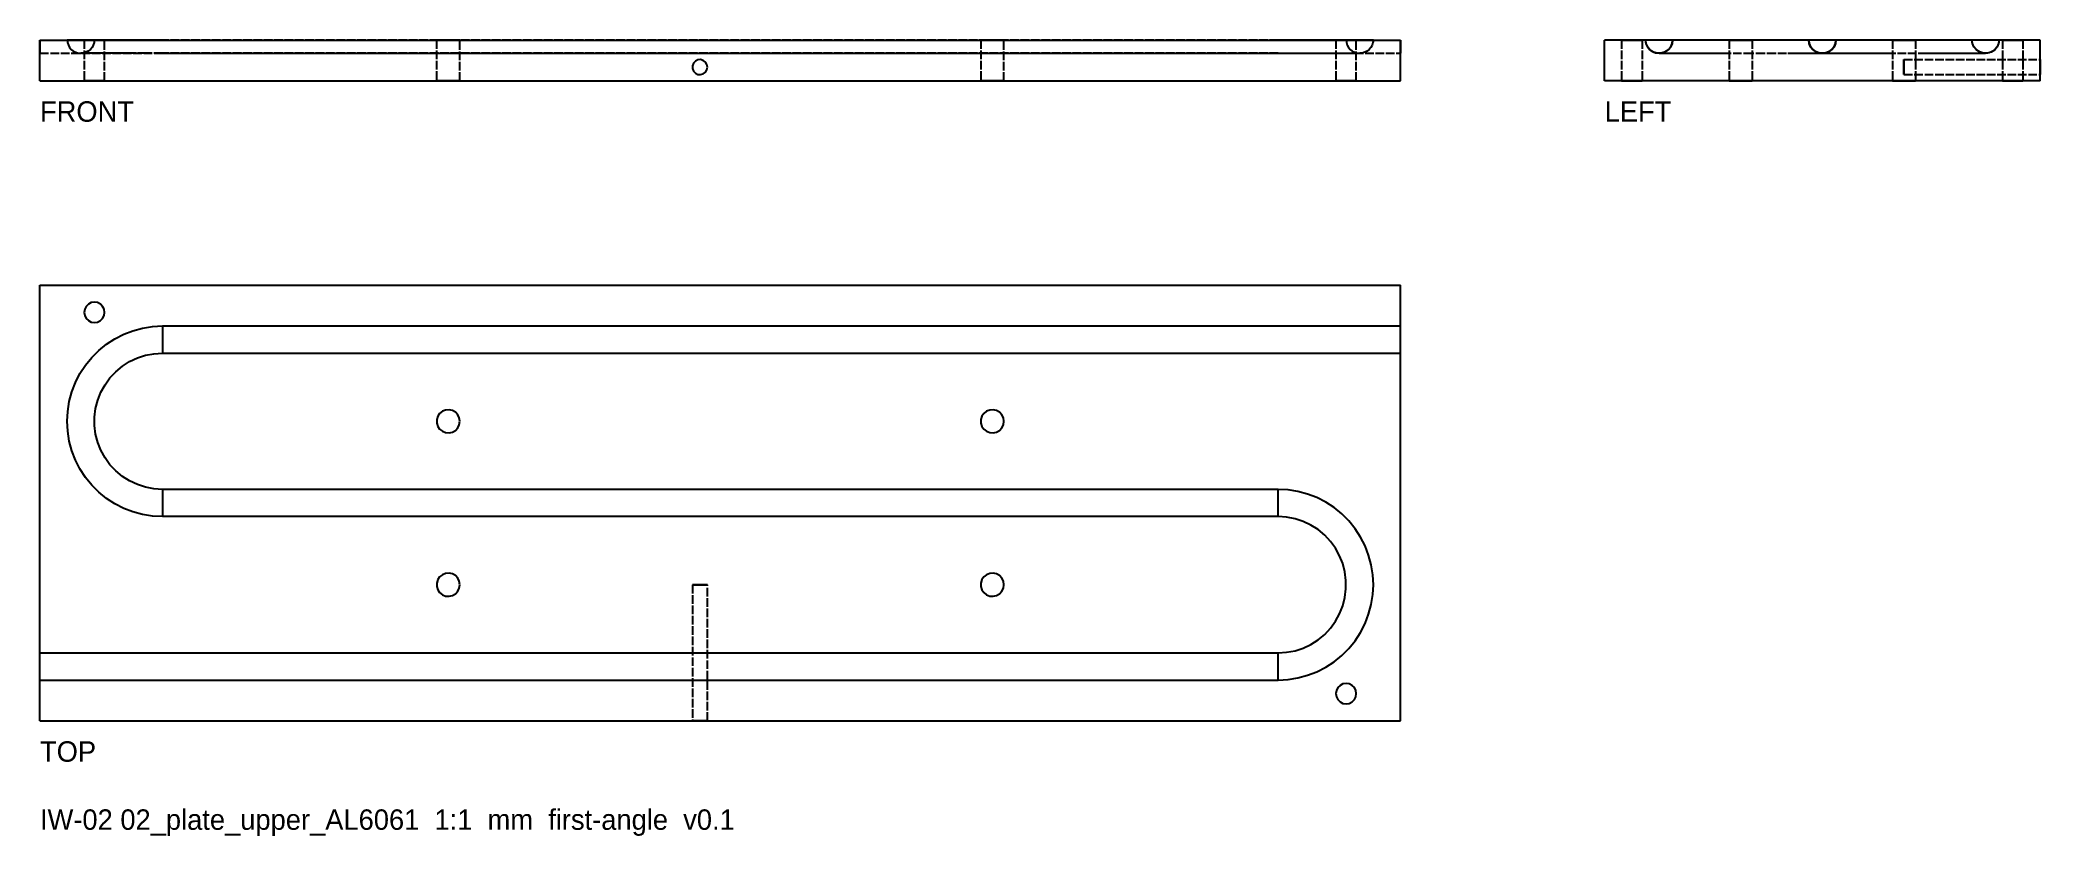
# Model space of a CAD drawing. Header units: millimetres. Extents: x 0 to 294, y -17 to 100.
import ezdxf

# ---------------------------------------------------------------- set-up
doc = ezdxf.new("R2010")
doc.units = ezdxf.units.MM
doc.linetypes.add('DASHED', pattern=[1.524, 1.27, -0.254])
for name, color, linetype in [('HIDDEN', 8, 'DASHED'), ('TEXT', 3, 'Continuous'), ('VISIBLE', 7, 'Continuous')]:
    doc.layers.add(name, color=color, linetype=linetype)

msp = doc.modelspace()

# ---------------------------------------------------------------- linework, layer by layer
at = {"layer": 'HIDDEN'}
for points in [[(0, 100), (0, 99.78), (0, 99.56), (0, 99.35), (0, 99.15), (0, 98.96), (0, 98.78), (0, 98.62), (0, 98.47), (0, 98.35), (0, 98.24), (0, 98.16), (0, 98.1), (0, 98.06), (0, 98.05)], [(0, 98.05), (0, 98.06), (0, 98.1), (0, 98.16), (0, 98.24), (0, 98.35), (0, 98.47), (0, 98.62), (0, 98.78), (0, 98.96), (0, 99.15), (0, 99.35), (0, 99.56), (0, 99.78), (0, 100)], [(0, 94), (0, 100)], [(0, 100), (182, 100)], [(0, 100), (182, 100)], [(0, 100), (200, 100)], [(18, 100), (16.43, 100), (14.88, 100), (13.38, 100), (11.93, 100), (10.55, 100), (9.27, 100), (8.1, 100), (7.05, 100), (6.15, 100), (5.39, 100), (4.79, 100), (4.35, 100), (4.09, 100), (4, 100)], [(4, 100), (4.09, 100), (4.35, 100), (4.79, 100), (5.39, 100), (6.15, 100), (7.05, 100), (8.1, 100), (9.27, 100), (10.55, 100), (11.93, 100), (13.38, 100), (14.88, 100), (16.43, 100), (18, 100)], [(4, 100), (4.05, 99.62), (4.17, 99.25), (4.35, 98.91), (4.6, 98.62), (4.9, 98.38), (5.25, 98.2), (5.62, 98.09), (6, 98.05)], [(8, 100), (7.95, 99.62), (7.83, 99.25), (7.65, 98.91), (7.4, 98.62), (7.1, 98.38), (6.75, 98.2), (6.38, 98.09), (6, 98.05)], [(9.5, 100), (9.46, 100), (9.35, 100), (9.17, 100), (8.94, 100), (8.65, 100), (8.33, 100), (8, 100), (7.67, 100), (7.35, 100), (7.06, 100), (6.83, 100), (6.65, 100), (6.54, 100), (6.5, 100)], [(6.5, 100), (6.54, 100), (6.65, 100), (6.83, 100), (7.06, 100), (7.35, 100), (7.67, 100), (8, 100), (8.33, 100), (8.65, 100), (8.94, 100), (9.17, 100), (9.35, 100), (9.46, 100), (9.5, 100)], [(6.5, 100), (6.5, 94)], [(18, 100), (16.88, 100), (15.77, 100), (14.7, 100), (13.66, 100), (12.68, 100), (11.76, 100), (10.93, 100), (10.18, 100), (9.53, 100), (8.99, 100), (8.56, 100), (8.25, 100), (8.06, 100), (8, 100)], [(8, 100), (8.06, 100), (8.25, 100), (8.56, 100), (8.99, 100), (9.53, 100), (10.18, 100), (10.93, 100), (11.76, 100), (12.68, 100), (13.66, 100), (14.7, 100), (15.77, 100), (16.88, 100), (18, 100)], [(9.5, 94), (9.5, 100)], [(18, 100), (200, 100)], [(182, 100), (18, 100)], [(182, 100), (18, 100)], [(18, 100), (200, 100)], [(61.7, 100), (61.66, 100), (61.53, 100), (61.33, 100), (61.06, 100), (60.74, 100), (60.38, 100), (60, 100), (59.62, 100), (59.26, 100), (58.94, 100), (58.67, 100), (58.47, 100), (58.34, 100), (58.3, 100)], [(58.3, 100), (58.34, 100), (58.47, 100), (58.67, 100), (58.94, 100), (59.26, 100), (59.62, 100), (60, 100), (60.38, 100), (60.74, 100), (61.06, 100), (61.33, 100), (61.53, 100), (61.66, 100), (61.7, 100)], [(61.7, 100), (61.66, 100), (61.53, 100), (61.33, 100), (61.06, 100), (60.74, 100), (60.38, 100), (60, 100), (59.62, 100), (59.26, 100), (58.94, 100), (58.67, 100), (58.47, 100), (58.34, 100), (58.3, 100)], [(58.3, 100), (58.34, 100), (58.47, 100), (58.67, 100), (58.94, 100), (59.26, 100), (59.62, 100), (60, 100), (60.38, 100), (60.74, 100), (61.06, 100), (61.33, 100), (61.53, 100), (61.66, 100), (61.7, 100)], [(58.3, 100), (58.3, 94)], [(58.3, 100), (58.3, 94)], [(61.7, 94), (61.7, 100)], [(61.7, 94), (61.7, 100)], [(141.7, 100), (141.66, 100), (141.53, 100), (141.33, 100), (141.06, 100), (140.74, 100), (140.38, 100), (140, 100), (139.62, 100), (139.26, 100), (138.94, 100), (138.67, 100), (138.47, 100), (138.34, 100), (138.3, 100)], [(138.3, 100), (138.34, 100), (138.47, 100), (138.67, 100), (138.94, 100), (139.26, 100), (139.62, 100), (140, 100), (140.38, 100), (140.74, 100), (141.06, 100), (141.33, 100), (141.53, 100), (141.66, 100), (141.7, 100)], [(141.7, 100), (141.66, 100), (141.53, 100), (141.33, 100), (141.06, 100), (140.74, 100), (140.38, 100), (140, 100), (139.62, 100), (139.26, 100), (138.94, 100), (138.67, 100), (138.47, 100), (138.34, 100), (138.3, 100)], [(138.3, 100), (138.34, 100), (138.47, 100), (138.67, 100), (138.94, 100), (139.26, 100), (139.62, 100), (140, 100), (140.38, 100), (140.74, 100), (141.06, 100), (141.33, 100), (141.53, 100), (141.66, 100), (141.7, 100)], [(138.3, 100), (138.3, 94)], [(138.3, 100), (138.3, 94)], [(141.7, 94), (141.7, 100)], [(141.7, 94), (141.7, 100)], [(182, 100), (183.57, 100), (185.12, 100), (186.62, 100), (188.07, 100), (189.45, 100), (190.73, 100), (191.9, 100), (192.95, 100), (193.85, 100), (194.61, 100), (195.21, 100), (195.65, 100), (195.91, 100), (196, 100)], [(196, 100), (195.91, 100), (195.65, 100), (195.21, 100), (194.61, 100), (193.85, 100), (192.95, 100), (191.9, 100), (190.73, 100), (189.45, 100), (188.07, 100), (186.62, 100), (185.12, 100), (183.57, 100), (182, 100)], [(182, 100), (183.12, 100), (184.23, 100), (185.3, 100), (186.34, 100), (187.32, 100), (188.24, 100), (189.07, 100), (189.82, 100), (190.47, 100), (191.01, 100), (191.44, 100), (191.75, 100), (191.94, 100), (192, 100)], [(192, 100), (191.94, 100), (191.75, 100), (191.44, 100), (191.01, 100), (190.47, 100), (189.82, 100), (189.07, 100), (188.24, 100), (187.32, 100), (186.34, 100), (185.3, 100), (184.23, 100), (183.12, 100), (182, 100)], [(193.5, 100), (193.46, 100), (193.35, 100), (193.17, 100), (192.94, 100), (192.65, 100), (192.33, 100), (192, 100), (191.67, 100), (191.35, 100), (191.06, 100), (190.83, 100), (190.65, 100), (190.54, 100), (190.5, 100)], [(190.5, 100), (190.54, 100), (190.65, 100), (190.83, 100), (191.06, 100), (191.35, 100), (191.67, 100), (192, 100), (192.33, 100), (192.65, 100), (192.94, 100), (193.17, 100), (193.35, 100), (193.46, 100), (193.5, 100)], [(190.5, 100), (190.5, 94)], [(192, 100), (192.05, 99.62), (192.17, 99.25), (192.35, 98.91), (192.6, 98.62), (192.9, 98.38), (193.25, 98.2), (193.62, 98.09), (194, 98.05)], [(193.5, 94), (193.5, 100)], [(196, 100), (195.95, 99.62), (195.83, 99.25), (195.65, 98.91), (195.4, 98.62), (195.1, 98.38), (194.75, 98.2), (194.38, 98.09), (194, 98.05)], [(200, 94), (200, 100)], [(200, 100), (200, 99.78), (200, 99.56), (200, 99.35), (200, 99.15), (200, 98.96), (200, 98.78), (200, 98.62), (200, 98.47), (200, 98.35), (200, 98.24), (200, 98.16), (200, 98.1), (200, 98.06), (200, 98.05)], [(200, 98.05), (200, 98.06), (200, 98.1), (200, 98.16), (200, 98.24), (200, 98.35), (200, 98.47), (200, 98.62), (200, 98.78), (200, 98.96), (200, 99.15), (200, 99.35), (200, 99.56), (200, 99.78), (200, 100)], [(236, 100), (230, 100)], [(230, 94), (230, 100)], [(234, 100), (233.83, 100), (233.67, 100), (233.5, 100), (233.35, 100), (233.2, 100), (233.06, 100), (232.94, 100), (232.83, 100), (232.73, 100), (232.65, 100), (232.58, 100), (232.54, 100), (232.51, 100), (232.5, 100)], [(232.5, 100), (232.54, 100), (232.65, 100), (232.83, 100), (233.06, 100), (233.35, 100), (233.67, 100), (234, 100), (234.33, 100), (234.65, 100), (234.94, 100), (235.17, 100), (235.35, 100), (235.46, 100), (235.5, 100)], [(232.5, 100), (232.5, 94)], [(235.5, 100), (235.49, 100), (235.46, 100), (235.42, 100), (235.35, 100), (235.27, 100), (235.17, 100), (235.06, 100), (234.94, 100), (234.8, 100), (234.65, 100), (234.5, 100), (234.33, 100), (234.17, 100), (234, 100)], [(235.5, 100), (235.5, 94)], [(264, 100), (263.65, 100), (262.61, 100), (260.95, 100), (258.73, 100), (256.07, 100), (253.12, 100), (250, 100), (246.88, 100), (243.93, 100), (241.27, 100), (239.05, 100), (237.39, 100), (236.35, 100), (236, 100)], [(240, 100), (239.91, 99.45), (239.67, 98.94), (239.29, 98.52), (238.82, 98.23), (238.28, 98.07), (237.72, 98.07), (237.18, 98.23), (236.71, 98.52), (236.33, 98.94), (236.09, 99.45), (236, 100)], [(236, 100), (236.08, 99.49), (236.28, 99.02), (236.6, 98.62), (237.01, 98.31), (237.49, 98.12), (238, 98.05)], [(238, 98.05), (238.51, 98.12), (238.99, 98.31), (239.4, 98.62), (239.72, 99.02), (239.92, 99.49), (240, 100)], [(294, 100), (240, 100)], [(260, 100), (259.75, 100), (259.01, 100), (257.82, 100), (256.24, 100), (254.34, 100), (252.23, 100), (250, 100), (247.77, 100), (245.66, 100), (243.76, 100), (242.18, 100), (240.99, 100), (240.25, 100), (240, 100)], [(250, 100), (249.81, 100), (249.62, 100), (249.44, 100), (249.26, 100), (249.1, 100), (248.94, 100), (248.8, 100), (248.67, 100), (248.56, 100), (248.47, 100), (248.4, 100), (248.34, 100), (248.31, 100), (248.3, 100)], [(248.3, 100), (248.34, 100), (248.47, 100), (248.67, 100), (248.94, 100), (249.26, 100), (249.62, 100), (250, 100), (250.38, 100), (250.74, 100), (251.06, 100), (251.33, 100), (251.53, 100), (251.66, 100), (251.7, 100)], [(250, 100), (249.81, 100), (249.62, 100), (249.44, 100), (249.26, 100), (249.1, 100), (248.94, 100), (248.8, 100), (248.67, 100), (248.56, 100), (248.47, 100), (248.4, 100), (248.34, 100), (248.31, 100), (248.3, 100)], [(248.3, 100), (248.34, 100), (248.47, 100), (248.67, 100), (248.94, 100), (249.26, 100), (249.62, 100), (250, 100), (250.38, 100), (250.74, 100), (251.06, 100), (251.33, 100), (251.53, 100), (251.66, 100), (251.7, 100)], [(248.3, 100), (248.3, 94)], [(248.3, 100), (248.3, 94)], [(251.7, 100), (251.69, 100), (251.66, 100), (251.6, 100), (251.53, 100), (251.44, 100), (251.33, 100), (251.2, 100), (251.06, 100), (250.9, 100), (250.74, 100), (250.56, 100), (250.38, 100), (250.19, 100), (250, 100)], [(251.7, 100), (251.69, 100), (251.66, 100), (251.6, 100), (251.53, 100), (251.44, 100), (251.33, 100), (251.2, 100), (251.06, 100), (250.9, 100), (250.74, 100), (250.56, 100), (250.38, 100), (250.19, 100), (250, 100)], [(251.7, 100), (251.7, 94)], [(251.7, 100), (251.7, 94)], [(284, 100), (282.21, 100), (280.19, 100), (277.98, 100), (275.67, 100), (273.31, 100), (270.97, 100), (268.71, 100), (266.6, 100), (264.71, 100), (263.08, 100), (261.76, 100), (260.79, 100), (260.2, 100), (260, 100)], [(262, 98.05), (261.49, 98.12), (261.01, 98.31), (260.6, 98.62), (260.28, 99.02), (260.08, 99.49), (260, 100)], [(260, 100), (260.08, 99.49), (260.28, 99.02), (260.6, 98.62), (261.01, 98.31), (261.49, 98.12), (262, 98.05)], [(264, 100), (263.92, 99.49), (263.72, 99.02), (263.4, 98.62), (262.99, 98.31), (262.51, 98.12), (262, 98.05)], [(262, 98.05), (262.51, 98.12), (262.99, 98.31), (263.4, 98.62), (263.72, 99.02), (263.92, 99.49), (264, 100)], [(284, 100), (283.75, 100), (283.01, 100), (281.82, 100), (280.24, 100), (278.34, 100), (276.23, 100), (274, 100), (271.77, 100), (269.66, 100), (267.76, 100), (266.18, 100), (264.99, 100), (264.25, 100), (264, 100)], [(274, 100), (273.81, 100), (273.62, 100), (273.44, 100), (273.26, 100), (273.1, 100), (272.94, 100), (272.8, 100), (272.67, 100), (272.56, 100), (272.47, 100), (272.4, 100), (272.34, 100), (272.31, 100), (272.3, 100)], [(272.3, 100), (272.34, 100), (272.47, 100), (272.67, 100), (272.94, 100), (273.26, 100), (273.62, 100), (274, 100), (274.38, 100), (274.74, 100), (275.06, 100), (275.33, 100), (275.53, 100), (275.66, 100), (275.7, 100)], [(274, 100), (273.81, 100), (273.62, 100), (273.44, 100), (273.26, 100), (273.1, 100), (272.94, 100), (272.8, 100), (272.67, 100), (272.56, 100), (272.47, 100), (272.4, 100), (272.34, 100), (272.31, 100), (272.3, 100)], [(272.3, 100), (272.34, 100), (272.47, 100), (272.67, 100), (272.94, 100), (273.26, 100), (273.62, 100), (274, 100), (274.38, 100), (274.74, 100), (275.06, 100), (275.33, 100), (275.53, 100), (275.66, 100), (275.7, 100)], [(272.3, 100), (272.3, 94)], [(272.3, 100), (272.3, 94)], [(275.7, 100), (275.69, 100), (275.66, 100), (275.6, 100), (275.53, 100), (275.44, 100), (275.33, 100), (275.2, 100), (275.06, 100), (274.9, 100), (274.74, 100), (274.56, 100), (274.38, 100), (274.19, 100), (274, 100)], [(275.7, 100), (275.69, 100), (275.66, 100), (275.6, 100), (275.53, 100), (275.44, 100), (275.33, 100), (275.2, 100), (275.06, 100), (274.9, 100), (274.74, 100), (274.56, 100), (274.38, 100), (274.19, 100), (274, 100)], [(275.7, 100), (275.7, 94)], [(275.7, 100), (275.7, 94)], [(286, 98.05), (285.49, 98.12), (285.01, 98.31), (284.6, 98.62), (284.28, 99.02), (284.08, 99.49), (284, 100)], [(288, 100), (287.92, 99.49), (287.72, 99.02), (287.4, 98.62), (286.99, 98.31), (286.51, 98.12), (286, 98.05)], [(290, 100), (289.83, 100), (289.67, 100), (289.5, 100), (289.35, 100), (289.2, 100), (289.06, 100), (288.94, 100), (288.83, 100), (288.73, 100), (288.65, 100), (288.58, 100), (288.54, 100), (288.51, 100), (288.5, 100)], [(288.5, 100), (288.54, 100), (288.65, 100), (288.83, 100), (289.06, 100), (289.35, 100), (289.67, 100), (290, 100), (290.33, 100), (290.65, 100), (290.94, 100), (291.17, 100), (291.35, 100), (291.46, 100), (291.5, 100)], [(288.5, 100), (288.5, 94)], [(291.5, 100), (291.49, 100), (291.46, 100), (291.42, 100), (291.35, 100), (291.27, 100), (291.17, 100), (291.06, 100), (290.94, 100), (290.8, 100), (290.65, 100), (290.5, 100), (290.33, 100), (290.17, 100), (290, 100)], [(291.5, 100), (291.5, 94)], [(294, 94), (294, 100)], [(0, 98.05), (182, 98.05)], [(18, 98.05), (15.66, 98.05), (13.41, 98.05), (12.34, 98.05), (11.33, 98.05), (10.39, 98.05), (9.52, 98.05), (8.72, 98.05), (8.02, 98.05), (7.42, 98.05), (6.91, 98.05), (6.52, 98.05), (6.23, 98.05), (6.06, 98.05), (6, 98.05)], [(18, 98.05), (15.66, 98.05), (13.41, 98.05), (12.34, 98.05), (11.33, 98.05), (10.39, 98.05), (9.52, 98.05), (8.72, 98.05), (8.02, 98.05), (7.42, 98.05), (6.91, 98.05), (6.52, 98.05), (6.23, 98.05), (6.06, 98.05), (6, 98.05)], [(18, 98.05), (200, 98.05)], [(182, 98.05), (18, 98.05)], [(98.1, 96.02), (98.03, 96.42), (97.81, 96.76), (97.49, 97), (97.1, 97.12), (96.7, 97.08), (96.34, 96.9), (96.06, 96.6), (95.92, 96.22), (95.92, 95.82), (96.06, 95.44), (96.34, 95.14), (96.7, 94.96), (97.1, 94.92), (97.49, 95.04), (97.81, 95.28), (98.03, 95.62), (98.1, 96.02)], [(182, 98.05), (184.34, 98.05), (186.59, 98.05), (187.66, 98.05), (188.67, 98.05), (189.61, 98.05), (190.49, 98.05), (191.28, 98.05), (191.98, 98.05), (192.58, 98.05), (193.09, 98.05), (193.48, 98.05), (193.77, 98.05), (193.94, 98.05), (194, 98.05)], [(182, 98.05), (184.34, 98.05), (186.59, 98.05), (187.66, 98.05), (188.67, 98.05), (189.61, 98.05), (190.48, 98.05), (191.28, 98.05), (191.98, 98.05), (192.58, 98.05), (193.09, 98.05), (193.48, 98.05), (193.77, 98.05), (193.94, 98.05), (194, 98.05)], [(238, 98.05), (238.07, 98.05), (238.29, 98.05), (238.64, 98.05), (239.13, 98.05), (239.78, 98.05), (240.56, 98.05), (241.46, 98.05), (242.47, 98.05), (243.58, 98.05), (244.78, 98.05), (246.04, 98.05), (247.35, 98.05), (250.68, 98.05), (252.33, 98.05), (253.95, 98.05), (255.48, 98.05), (256.91, 98.05), (258.21, 98.05), (258.8, 98.05), (259.35, 98.05), (259.95, 98.05), (260.48, 98.05), (260.94, 98.05), (261.32, 98.05), (261.61, 98.05), (261.83, 98.05), (261.96, 98.05), (262, 98.05)], [(262, 98.05), (262.08, 98.05), (262.31, 98.05), (262.69, 98.05), (263.21, 98.05), (263.88, 98.05), (264.68, 98.05), (265.59, 98.05), (266.62, 98.05), (267.74, 98.05), (268.95, 98.05), (270.22, 98.05), (271.54, 98.05), (276.96, 98.05), (278.26, 98.05), (279.5, 98.05), (280.68, 98.05), (281.77, 98.05), (282.71, 98.05), (283.55, 98.05), (284.28, 98.05), (284.89, 98.05), (285.37, 98.05), (285.72, 98.05), (285.93, 98.05), (286, 98.05)], [(274, 96.02), (274, 96.14), (274, 96.26), (274, 96.38), (274, 96.5), (274, 96.61), (274, 96.71), (274, 96.8), (274, 96.88), (274, 96.95), (274, 97.01), (274, 97.06), (274, 97.09), (274, 97.11), (274, 97.12)], [(274, 97.12), (274, 97.09), (274, 97.01), (274, 96.88), (274, 96.71), (274, 96.5), (274, 96.26), (274, 96.02), (274, 95.78), (274, 95.54), (274, 95.33), (274, 95.16), (274, 95.03), (274, 94.95), (274, 94.92)], [(274, 97.12), (294, 97.12)], [(294, 96.02), (294, 96.14), (294, 96.26), (294, 96.38), (294, 96.5), (294, 96.61), (294, 96.71), (294, 96.8), (294, 96.88), (294, 96.95), (294, 97.01), (294, 97.06), (294, 97.09), (294, 97.11), (294, 97.12)], [(294, 97.12), (294, 97.09), (294, 97.01), (294, 96.88), (294, 96.71), (294, 96.5), (294, 96.26), (294, 96.02), (294, 95.78), (294, 95.54), (294, 95.33), (294, 95.16), (294, 95.03), (294, 94.95), (294, 94.92)], [(274, 94.92), (274, 94.93), (274, 94.95), (274, 94.98), (274, 95.03), (274, 95.09), (274, 95.16), (274, 95.24), (274, 95.33), (274, 95.43), (274, 95.54), (274, 95.66), (274, 95.78), (274, 95.9), (274, 96.02)], [(274, 94.92), (294, 94.92)], [(294, 94.92), (294, 94.93), (294, 94.95), (294, 94.98), (294, 95.03), (294, 95.09), (294, 95.16), (294, 95.24), (294, 95.33), (294, 95.43), (294, 95.54), (294, 95.66), (294, 95.78), (294, 95.9), (294, 96.02)], [(0, 94), (200, 94)], [(9.5, 94), (9.46, 94), (9.35, 94), (9.17, 94), (8.94, 94), (8.65, 94), (8.33, 94), (8, 94), (7.67, 94), (7.35, 94), (7.06, 94), (6.83, 94), (6.65, 94), (6.54, 94), (6.5, 94)], [(6.5, 94), (6.54, 94), (6.65, 94), (6.83, 94), (7.06, 94), (7.35, 94), (7.67, 94), (8, 94), (8.33, 94), (8.65, 94), (8.94, 94), (9.17, 94), (9.35, 94), (9.46, 94), (9.5, 94)], [(61.7, 94), (61.66, 94), (61.53, 94), (61.33, 94), (61.06, 94), (60.74, 94), (60.38, 94), (60, 94), (59.62, 94), (59.26, 94), (58.94, 94), (58.67, 94), (58.47, 94), (58.34, 94), (58.3, 94)], [(58.3, 94), (58.34, 94), (58.47, 94), (58.67, 94), (58.94, 94), (59.26, 94), (59.62, 94), (60, 94), (60.38, 94), (60.74, 94), (61.06, 94), (61.33, 94), (61.53, 94), (61.66, 94), (61.7, 94)], [(61.7, 94), (61.66, 94), (61.53, 94), (61.33, 94), (61.06, 94), (60.74, 94), (60.38, 94), (60, 94), (59.62, 94), (59.26, 94), (58.94, 94), (58.67, 94), (58.47, 94), (58.34, 94), (58.3, 94)], [(58.3, 94), (58.34, 94), (58.47, 94), (58.67, 94), (58.94, 94), (59.26, 94), (59.62, 94), (60, 94), (60.38, 94), (60.74, 94), (61.06, 94), (61.33, 94), (61.53, 94), (61.66, 94), (61.7, 94)], [(141.7, 94), (141.66, 94), (141.53, 94), (141.33, 94), (141.06, 94), (140.74, 94), (140.38, 94), (140, 94), (139.62, 94), (139.26, 94), (138.94, 94), (138.67, 94), (138.47, 94), (138.34, 94), (138.3, 94)], [(138.3, 94), (138.34, 94), (138.47, 94), (138.67, 94), (138.94, 94), (139.26, 94), (139.62, 94), (140, 94), (140.38, 94), (140.74, 94), (141.06, 94), (141.33, 94), (141.53, 94), (141.66, 94), (141.7, 94)], [(141.7, 94), (141.66, 94), (141.53, 94), (141.33, 94), (141.06, 94), (140.74, 94), (140.38, 94), (140, 94), (139.62, 94), (139.26, 94), (138.94, 94), (138.67, 94), (138.47, 94), (138.34, 94), (138.3, 94)], [(138.3, 94), (138.34, 94), (138.47, 94), (138.67, 94), (138.94, 94), (139.26, 94), (139.62, 94), (140, 94), (140.38, 94), (140.74, 94), (141.06, 94), (141.33, 94), (141.53, 94), (141.66, 94), (141.7, 94)], [(193.5, 94), (193.46, 94), (193.35, 94), (193.17, 94), (192.94, 94), (192.65, 94), (192.33, 94), (192, 94), (191.67, 94), (191.35, 94), (191.06, 94), (190.83, 94), (190.65, 94), (190.54, 94), (190.5, 94)], [(190.5, 94), (190.54, 94), (190.65, 94), (190.83, 94), (191.06, 94), (191.35, 94), (191.67, 94), (192, 94), (192.33, 94), (192.65, 94), (192.94, 94), (193.17, 94), (193.35, 94), (193.46, 94), (193.5, 94)], [(294, 94), (230, 94)], [(234, 94), (233.83, 94), (233.67, 94), (233.5, 94), (233.35, 94), (233.2, 94), (233.06, 94), (232.94, 94), (232.83, 94), (232.73, 94), (232.65, 94), (232.58, 94), (232.54, 94), (232.51, 94), (232.5, 94)], [(232.5, 94), (232.54, 94), (232.65, 94), (232.83, 94), (233.06, 94), (233.35, 94), (233.67, 94), (234, 94), (234.33, 94), (234.65, 94), (234.94, 94), (235.17, 94), (235.35, 94), (235.46, 94), (235.5, 94)], [(235.5, 94), (235.49, 94), (235.46, 94), (235.42, 94), (235.35, 94), (235.27, 94), (235.17, 94), (235.06, 94), (234.94, 94), (234.8, 94), (234.65, 94), (234.5, 94), (234.33, 94), (234.17, 94), (234, 94)], [(250, 94), (249.81, 94), (249.62, 94), (249.44, 94), (249.26, 94), (249.1, 94), (248.94, 94), (248.8, 94), (248.67, 94), (248.56, 94), (248.47, 94), (248.4, 94), (248.34, 94), (248.31, 94), (248.3, 94)], [(248.3, 94), (248.34, 94), (248.47, 94), (248.67, 94), (248.94, 94), (249.26, 94), (249.62, 94), (250, 94), (250.38, 94), (250.74, 94), (251.06, 94), (251.33, 94), (251.53, 94), (251.66, 94), (251.7, 94)], [(250, 94), (249.81, 94), (249.62, 94), (249.44, 94), (249.26, 94), (249.1, 94), (248.94, 94), (248.8, 94), (248.67, 94), (248.56, 94), (248.47, 94), (248.4, 94), (248.34, 94), (248.31, 94), (248.3, 94)], [(248.3, 94), (248.34, 94), (248.47, 94), (248.67, 94), (248.94, 94), (249.26, 94), (249.62, 94), (250, 94), (250.38, 94), (250.74, 94), (251.06, 94), (251.33, 94), (251.53, 94), (251.66, 94), (251.7, 94)], [(251.7, 94), (251.69, 94), (251.66, 94), (251.6, 94), (251.53, 94), (251.44, 94), (251.33, 94), (251.2, 94), (251.06, 94), (250.9, 94), (250.74, 94), (250.56, 94), (250.38, 94), (250.19, 94), (250, 94)], [(251.7, 94), (251.69, 94), (251.66, 94), (251.6, 94), (251.53, 94), (251.44, 94), (251.33, 94), (251.2, 94), (251.06, 94), (250.9, 94), (250.74, 94), (250.56, 94), (250.38, 94), (250.19, 94), (250, 94)], [(274, 94), (273.81, 94), (273.62, 94), (273.44, 94), (273.26, 94), (273.1, 94), (272.94, 94), (272.8, 94), (272.67, 94), (272.56, 94), (272.47, 94), (272.4, 94), (272.34, 94), (272.31, 94), (272.3, 94)], [(272.3, 94), (272.34, 94), (272.47, 94), (272.67, 94), (272.94, 94), (273.26, 94), (273.62, 94), (274, 94), (274.38, 94), (274.74, 94), (275.06, 94), (275.33, 94), (275.53, 94), (275.66, 94), (275.7, 94)], [(274, 94), (273.81, 94), (273.62, 94), (273.44, 94), (273.26, 94), (273.1, 94), (272.94, 94), (272.8, 94), (272.67, 94), (272.56, 94), (272.47, 94), (272.4, 94), (272.34, 94), (272.31, 94), (272.3, 94)], [(272.3, 94), (272.34, 94), (272.47, 94), (272.67, 94), (272.94, 94), (273.26, 94), (273.62, 94), (274, 94), (274.38, 94), (274.74, 94), (275.06, 94), (275.33, 94), (275.53, 94), (275.66, 94), (275.7, 94)], [(275.7, 94), (275.69, 94), (275.66, 94), (275.6, 94), (275.53, 94), (275.44, 94), (275.33, 94), (275.2, 94), (275.06, 94), (274.9, 94), (274.74, 94), (274.56, 94), (274.38, 94), (274.19, 94), (274, 94)], [(275.7, 94), (275.69, 94), (275.66, 94), (275.6, 94), (275.53, 94), (275.44, 94), (275.33, 94), (275.2, 94), (275.06, 94), (274.9, 94), (274.74, 94), (274.56, 94), (274.38, 94), (274.19, 94), (274, 94)], [(290, 94), (289.83, 94), (289.67, 94), (289.5, 94), (289.35, 94), (289.2, 94), (289.06, 94), (288.94, 94), (288.83, 94), (288.73, 94), (288.65, 94), (288.58, 94), (288.54, 94), (288.51, 94), (288.5, 94)], [(288.5, 94), (288.54, 94), (288.65, 94), (288.83, 94), (289.06, 94), (289.35, 94), (289.67, 94), (290, 94), (290.33, 94), (290.65, 94), (290.94, 94), (291.17, 94), (291.35, 94), (291.46, 94), (291.5, 94)], [(291.5, 94), (291.49, 94), (291.46, 94), (291.42, 94), (291.35, 94), (291.27, 94), (291.17, 94), (291.06, 94), (290.94, 94), (290.8, 94), (290.65, 94), (290.5, 94), (290.33, 94), (290.17, 94), (290, 94)], [(0, 0), (0, 64)], [(0, 64), (200, 64)], [(200, 0), (200, 64)], [(9.5, 60), (9.43, 60.46), (9.21, 60.88), (8.88, 61.21), (8.46, 61.43), (8, 61.5), (7.54, 61.43), (7.12, 61.21), (6.79, 60.88), (6.57, 60.46), (6.5, 60), (6.57, 59.54), (6.79, 59.12), (7.12, 58.79), (7.54, 58.57), (8, 58.5), (8.46, 58.57), (8.88, 58.79), (9.21, 59.12), (9.43, 59.54), (9.5, 60)], [(61.7, 44), (61.62, 44.5), (61.4, 44.96), (61.06, 45.33), (60.62, 45.58), (60.13, 45.7), (59.62, 45.66), (59.15, 45.47), (58.75, 45.16), (58.47, 44.74), (58.32, 44.25), (58.32, 43.75), (58.47, 43.26), (58.75, 42.84), (59.15, 42.53), (59.62, 42.34), (60.13, 42.3), (60.62, 42.42), (61.06, 42.67), (61.4, 43.04), (61.62, 43.5), (61.7, 44)], [(141.7, 44), (141.62, 44.5), (141.4, 44.96), (141.06, 45.33), (140.62, 45.58), (140.13, 45.7), (139.62, 45.66), (139.15, 45.47), (138.75, 45.16), (138.47, 44.74), (138.32, 44.25), (138.32, 43.75), (138.47, 43.26), (138.75, 42.84), (139.15, 42.53), (139.62, 42.34), (140.13, 42.3), (140.62, 42.42), (141.06, 42.67), (141.4, 43.04), (141.62, 43.5), (141.7, 44)], [(61.7, 20), (61.62, 20.5), (61.4, 20.96), (61.06, 21.33), (60.62, 21.58), (60.13, 21.7), (59.62, 21.66), (59.15, 21.47), (58.75, 21.16), (58.47, 20.74), (58.32, 20.25), (58.32, 19.75), (58.47, 19.26), (58.75, 18.84), (59.15, 18.53), (59.62, 18.34), (60.13, 18.3), (60.62, 18.42), (61.06, 18.67), (61.4, 19.04), (61.62, 19.5), (61.7, 20)], [(141.7, 20), (141.62, 20.5), (141.4, 20.96), (141.06, 21.33), (140.62, 21.58), (140.13, 21.7), (139.62, 21.66), (139.15, 21.47), (138.75, 21.16), (138.47, 20.74), (138.32, 20.25), (138.32, 19.75), (138.47, 19.26), (138.75, 18.84), (139.15, 18.53), (139.62, 18.34), (140.13, 18.3), (140.62, 18.42), (141.06, 18.67), (141.4, 19.04), (141.62, 19.5), (141.7, 20)], [(98.1, 20), (98.07, 20), (97.99, 20), (97.86, 20), (97.69, 20), (97.48, 20), (97.24, 20), (97, 20), (96.76, 20), (96.52, 20), (96.31, 20), (96.14, 20), (96.01, 20), (95.93, 20), (95.9, 20)], [(95.9, 20), (95.93, 20), (96.01, 20), (96.14, 20), (96.31, 20), (96.52, 20), (96.76, 20), (97, 20), (97.24, 20), (97.48, 20), (97.69, 20), (97.86, 20), (97.99, 20), (98.07, 20), (98.1, 20)], [(95.9, 20), (95.9, 0)], [(98.1, 0), (98.1, 20)], [(193.5, 4), (193.43, 4.46), (193.21, 4.88), (192.88, 5.21), (192.46, 5.43), (192, 5.5), (191.54, 5.43), (191.12, 5.21), (190.79, 4.88), (190.57, 4.46), (190.5, 4), (190.57, 3.54), (190.79, 3.12), (191.12, 2.79), (191.54, 2.57), (192, 2.5), (192.46, 2.57), (192.88, 2.79), (193.21, 3.12), (193.43, 3.54), (193.5, 4)], [(0, 0), (200, 0)], [(98.1, 0), (98.07, 0), (97.99, 0), (97.86, 0), (97.69, 0), (97.48, 0), (97.24, 0), (97, 0), (96.76, 0), (96.52, 0), (96.31, 0), (96.14, 0), (96.01, 0), (95.93, 0), (95.9, 0)], [(95.9, 0), (95.93, 0), (96.01, 0), (96.14, 0), (96.31, 0), (96.52, 0), (96.76, 0), (97, 0), (97.24, 0), (97.48, 0), (97.69, 0), (97.86, 0), (97.99, 0), (98.07, 0), (98.1, 0)]]:
    msp.add_lwpolyline(points, dxfattribs=at)
at = {"layer": 'VISIBLE'}
for points in [[(0, 94), (0, 100)], [(0, 100), (200, 100)], [(200, 94), (200, 100)], [(284, 100), (230, 100)], [(230, 94), (230, 100)], [(288, 100), (287.91, 99.45), (287.67, 98.94), (287.29, 98.52), (286.82, 98.23), (286.28, 98.07), (285.72, 98.07), (285.18, 98.23), (284.71, 98.52), (284.33, 98.94), (284.09, 99.45), (284, 100)], [(288, 100), (287.98, 100), (287.91, 100), (287.81, 100), (287.66, 100), (287.47, 100), (287.23, 100), (286.96, 100), (286.65, 100), (286.3, 100), (285.91, 100), (285.48, 100), (285.02, 100), (284.53, 100), (284, 100)], [(294, 100), (288, 100)], [(294, 94), (294, 100)], [(98.1, 96.02), (98.03, 96.42), (97.81, 96.76), (97.49, 97), (97.1, 97.12), (96.7, 97.08), (96.34, 96.9), (96.06, 96.6), (95.92, 96.22), (95.92, 95.82), (96.06, 95.44), (96.34, 95.14), (96.7, 94.96), (97.1, 94.92), (97.49, 95.04), (97.81, 95.28), (98.03, 95.62), (98.1, 96.02)], [(0, 94), (200, 94)], [(294, 94), (230, 94)], [(0, 10), (0, 64)], [(0, 64), (200, 64)], [(200, 58), (200, 64)], [(9.5, 60), (9.43, 60.46), (9.21, 60.88), (8.88, 61.21), (8.46, 61.43), (8, 61.5), (7.54, 61.43), (7.12, 61.21), (6.79, 60.88), (6.57, 60.46), (6.5, 60), (6.57, 59.54), (6.79, 59.12), (7.12, 58.79), (7.54, 58.57), (8, 58.5), (8.46, 58.57), (8.88, 58.79), (9.21, 59.12), (9.43, 59.54), (9.5, 60)], [(18, 30), (16.54, 30.08), (15.09, 30.31), (13.67, 30.69), (12.31, 31.21), (11, 31.88), (9.77, 32.67), (8.63, 33.6), (7.6, 34.63), (6.67, 35.77), (5.88, 37), (5.21, 38.31), (4.69, 39.67), (4.31, 41.09), (4.08, 42.54), (4, 44), (4.08, 45.46), (4.31, 46.91), (4.69, 48.33), (5.21, 49.69), (5.88, 51), (6.67, 52.23), (7.6, 53.37), (8.63, 54.4), (9.77, 55.33), (11, 56.12), (12.31, 56.79), (13.67, 57.31), (15.09, 57.69), (16.54, 57.92), (18, 58)], [(18, 58), (200, 58)], [(18, 58), (18, 57.94), (18, 57.79), (18, 57.55), (18, 57.23), (18, 56.85), (18, 56.44), (18, 56), (18, 55.56), (18, 55.15), (18, 54.77), (18, 54.45), (18, 54.21), (18, 54.06), (18, 54)], [(200, 54), (200, 54.06), (200, 54.21), (200, 54.45), (200, 54.77), (200, 55.15), (200, 55.56), (200, 56), (200, 56.44), (200, 56.85), (200, 57.23), (200, 57.55), (200, 57.79), (200, 57.94), (200, 58)], [(18, 34), (16.75, 34.08), (15.51, 34.31), (14.32, 34.7), (13.18, 35.24), (12.12, 35.91), (11.15, 36.71), (10.29, 37.63), (9.56, 38.64), (8.95, 39.74), (8.49, 40.91), (8.18, 42.13), (8.02, 43.37), (8.02, 44.63), (8.18, 45.87), (8.49, 47.09), (8.95, 48.26), (9.56, 49.36), (10.29, 50.37), (11.15, 51.29), (12.12, 52.09), (13.18, 52.76), (14.32, 53.3), (15.51, 53.69), (16.75, 53.92), (18, 54)], [(18, 54), (200, 54)], [(200, 0), (200, 54)], [(61.7, 44), (61.62, 44.5), (61.4, 44.96), (61.06, 45.33), (60.62, 45.58), (60.13, 45.7), (59.62, 45.66), (59.15, 45.47), (58.75, 45.16), (58.47, 44.74), (58.32, 44.25), (58.32, 43.75), (58.47, 43.26), (58.75, 42.84), (59.15, 42.53), (59.62, 42.34), (60.13, 42.3), (60.62, 42.42), (61.06, 42.67), (61.4, 43.04), (61.62, 43.5), (61.7, 44)], [(141.7, 44), (141.62, 44.5), (141.4, 44.96), (141.06, 45.33), (140.62, 45.58), (140.13, 45.7), (139.62, 45.66), (139.15, 45.47), (138.75, 45.16), (138.47, 44.74), (138.32, 44.25), (138.32, 43.75), (138.47, 43.26), (138.75, 42.84), (139.15, 42.53), (139.62, 42.34), (140.13, 42.3), (140.62, 42.42), (141.06, 42.67), (141.4, 43.04), (141.62, 43.5), (141.7, 44)], [(182, 34), (18, 34)], [(18, 34), (18, 33.94), (18, 33.79), (18, 33.55), (18, 33.23), (18, 32.85), (18, 32.44), (18, 32), (18, 31.56), (18, 31.15), (18, 30.77), (18, 30.45), (18, 30.21), (18, 30.06), (18, 30)], [(182, 6), (183.46, 6.08), (184.91, 6.31), (186.33, 6.69), (187.69, 7.21), (189, 7.88), (190.23, 8.67), (191.37, 9.6), (192.4, 10.63), (193.33, 11.77), (194.12, 13), (194.79, 14.31), (195.31, 15.67), (195.69, 17.09), (195.92, 18.54), (196, 20), (195.92, 21.46), (195.69, 22.91), (195.31, 24.33), (194.79, 25.69), (194.12, 27), (193.33, 28.23), (192.4, 29.37), (191.37, 30.4), (190.23, 31.33), (189, 32.12), (187.69, 32.79), (186.33, 33.31), (184.91, 33.69), (183.46, 33.92), (182, 34)], [(182, 30), (182, 30.06), (182, 30.21), (182, 30.45), (182, 30.77), (182, 31.15), (182, 31.56), (182, 32), (182, 32.44), (182, 32.85), (182, 33.23), (182, 33.55), (182, 33.79), (182, 33.94), (182, 34)], [(182, 30), (18, 30)], [(182, 10), (183.25, 10.08), (184.49, 10.31), (185.68, 10.7), (186.82, 11.24), (187.88, 11.91), (188.85, 12.71), (189.71, 13.63), (190.44, 14.64), (191.05, 15.74), (191.51, 16.91), (191.82, 18.13), (191.98, 19.37), (191.98, 20.63), (191.82, 21.87), (191.51, 23.09), (191.05, 24.26), (190.44, 25.36), (189.71, 26.37), (188.85, 27.29), (187.88, 28.09), (186.82, 28.76), (185.68, 29.3), (184.49, 29.69), (183.25, 29.92), (182, 30)], [(61.7, 20), (61.62, 20.5), (61.4, 20.96), (61.06, 21.33), (60.62, 21.58), (60.13, 21.7), (59.62, 21.66), (59.15, 21.47), (58.75, 21.16), (58.47, 20.74), (58.32, 20.25), (58.32, 19.75), (58.47, 19.26), (58.75, 18.84), (59.15, 18.53), (59.62, 18.34), (60.13, 18.3), (60.62, 18.42), (61.06, 18.67), (61.4, 19.04), (61.62, 19.5), (61.7, 20)], [(141.7, 20), (141.62, 20.5), (141.4, 20.96), (141.06, 21.33), (140.62, 21.58), (140.13, 21.7), (139.62, 21.66), (139.15, 21.47), (138.75, 21.16), (138.47, 20.74), (138.32, 20.25), (138.32, 19.75), (138.47, 19.26), (138.75, 18.84), (139.15, 18.53), (139.62, 18.34), (140.13, 18.3), (140.62, 18.42), (141.06, 18.67), (141.4, 19.04), (141.62, 19.5), (141.7, 20)], [(0, 6), (0, 6.06), (0, 6.21), (0, 6.45), (0, 6.77), (0, 7.15), (0, 7.56), (0, 8), (0, 8.44), (0, 8.85), (0, 9.23), (0, 9.55), (0, 9.79), (0, 9.94), (0, 10)], [(0, 10), (182, 10)], [(182, 6), (182, 6.06), (182, 6.21), (182, 6.45), (182, 6.77), (182, 7.15), (182, 7.56), (182, 8), (182, 8.44), (182, 8.85), (182, 9.23), (182, 9.55), (182, 9.79), (182, 9.94), (182, 10)], [(0, 0), (0, 6)], [(0, 6), (182, 6)], [(193.5, 4), (193.43, 4.46), (193.21, 4.88), (192.88, 5.21), (192.46, 5.43), (192, 5.5), (191.54, 5.43), (191.12, 5.21), (190.79, 4.88), (190.57, 4.46), (190.5, 4), (190.57, 3.54), (190.79, 3.12), (191.12, 2.79), (191.54, 2.57), (192, 2.5), (192.46, 2.57), (192.88, 2.79), (193.21, 3.12), (193.43, 3.54), (193.5, 4)], [(0, 0), (200, 0)]]:
    msp.add_lwpolyline(points, dxfattribs=at)

# ---------------------------------------------------------------- texts
at = {"layer": 'TEXT'}
for s, p in [('FRONT', (0, 88)), ('LEFT', (230, 88)), ('TOP', (0, -6)), ('IW-02 02_plate_upper_AL6061  1:1  mm  first-angle  v0.1', (0, -16))]:
    msp.add_text(s, height=3, dxfattribs=at).set_placement(p)

doc.saveas('drawing.dxf')
